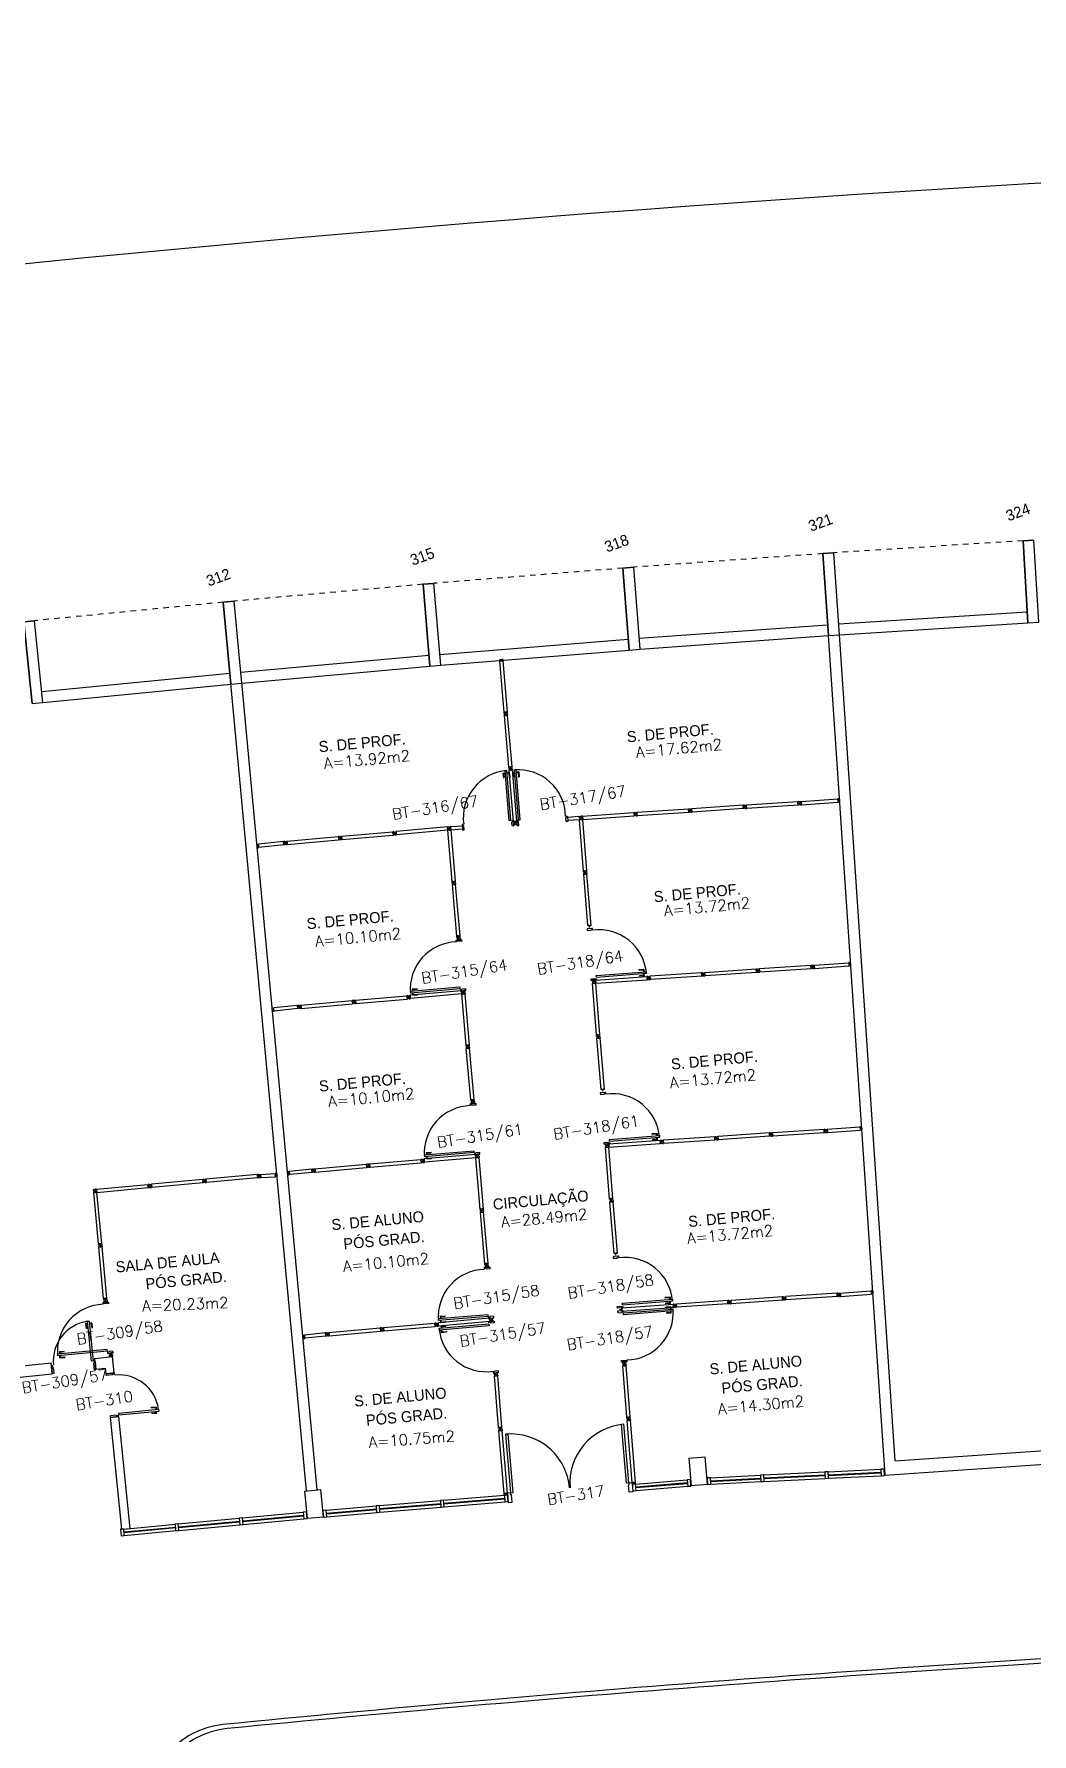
# Model space of a CAD drawing. Extents: x -165 to 137, y 302 to 416.
# Drawn here: x -56.82 to -38.6, y 384.86 to 415.89 of the extents above; entities that cross this region are included whole.
import ezdxf
from ezdxf.enums import TextEntityAlignment as Align

# ---------------------------------------------------------------- set-up
doc = ezdxf.new("R2010")
doc.units = 0
doc.header["$LTSCALE"] = 0.02
doc.header["$MEASUREMENT"] = 0
doc.linetypes.add('HIDDEN2', pattern=[0.1875, 0.125, -0.0625])
doc.layers.get('0').update_dxf_attribs({"linetype": 'CONTINUOUS'})
doc.layers.get('DEFPOINTS').update_dxf_attribs({"linetype": 'CONTINUOUS'})
for name, color, linetype in [('ALV', 2, 'CONTINUOUS'), ('DIV', 2, 'CONTINUOUS'), ('ESQ', 1, 'CONTINUOUS'), ('ESTR', 3, 'CONTINUOUS'), ('NOPILAR', 2, 'CONTINUOUS'), ('PISO', 1, 'CONTINUOUS'), ('PROJ', 1, 'HIDDEN2'), ('TEXTO', 2, 'CONTINUOUS'), ('TEXTO-ENDEREÇO', 2, 'CONTINUOUS'), ('USO1', 2, 'CONTINUOUS'), ('ÁREA', 2, 'CONTINUOUS')]:
    doc.layers.add(name, color=color, linetype=linetype)
doc.styles.add('1', font='romans.shx', dxfattribs={"height": 1.1})
doc.styles.add('UNB-100', font='simplex.shx', dxfattribs={"height": 0.2})
doc.styles.add('UNB-100-1', font='simplex.shx', dxfattribs={"height": 0.2})
doc.dimstyles.new('1-600', dxfattribs={"dimtxt": 1.1, "dimasz": 2.5, "dimexe": 2, "dimexo": 4, "dimgap": 0.2, "dimtad": 1, "dimdec": 0, "dimzin": 4, "dimdsep": 46, "dimlunit": 6, "dimtxsty": '1', "dimblk1": 'NONE', "dimblk2": 'NONE', "dimsah": 1, "dimcen": 0, "dimclrd": 2, "dimclre": 2, "dimclrt": 2, "dimadec": 0, "dimazin": 0, "dimtfac": 1, "dimtdec": 0, "dimtmove": 2, "dimatfit": 3, "dimldrblk": 'NONE', "dimfxl": 0, "dimtolj": 1, "dimtzin": 0, "dimarcsym": 0})

# ---------------------------------------------------------------- blocks, each defined once
blk = doc.blocks.new('PDV2E-TTC')
at = {"layer": 'DIV'}
for p, q in [((0.065, 0.05), (0.065, 0.965)), ((0.095, 0.965), (0.065, 0.965)), ((0.095, 0.05), (0.095, 0.965)), ((0.049, 0.05), (0.029, 0.05)), ((0.029, 0.05), (0.029, 0.035)), ((0.029, 0.035), (0.029, -0.035)), ((0.049, 0.02), (0.049, 0.05)), ((0.049, 0.02), (0.059, 0.02)), ((0.059, -0.05), (0.059, 0.02)), ((0.065, 0.05), (0.095, 0.05)), ((0.928, -0.05), (0.928, 0.02)), ((0.938, 0.02), (0.928, 0.02)), ((0.938, 0.05), (0.958, 0.05)), ((0.938, 0.02), (0.938, 0.05)), ((0.958, 0.05), (0.958, 0.035)), ((0.958, 0.035), (0.958, -0.035)), ((0.029, -0.035), (0.029, -0.05)), ((0.029, -0.05), (0.059, -0.05)), ((0.958, -0.05), (0.928, -0.05)), ((0.958, -0.035), (0.958, -0.05))]:
    blk.add_line(p, q, dxfattribs=at)
at = {"layer": 'DIV', "color": 1}
for p, q in [((0.023, 0.925), (0.063, 0.925)), ((0.023, 0.925), (0.023, 0.835)), ((0.033, 0.835), (0.023, 0.835)), ((0.033, 0.915), (0.063, 0.915)), ((0.033, 0.915), (0.033, 0.835)), ((0.138, 0.925), (0.097, 0.925)), ((0.128, 0.915), (0.097, 0.915)), ((0.128, 0.915), (0.128, 0.835)), ((0.128, 0.835), (0.137, 0.835)), ((0.138, 0.925), (0.138, 0.835))]:
    blk.add_line(p, q, dxfattribs=at)
blk.add_arc((0.062, 0.1), 0.865, 356.6786, 90, dxfattribs=at)
blk = doc.blocks.new('DIVMT-TTC')
for p, q in [((-0.03, 0.03), (-0.03, 0.006)), ((-0.008, 0.03), (-0.03, 0.03)), ((-0.0185, 0.006), (-0.03, 0.006)), ((-0.0185, -0.006), (-0.0185, 0.006)), ((-0.008, 0.03), (-0.008, 0.02)), ((-0.008, 0.02), (0.008, 0.02)), ((-0.0051, 0), (0.0051, 0)), ((0.0051, 0), (-0.0051, 0)), ((-0.0051, 0), (0.0051, 0)), ((0, -0.0051), (0, 0.0051)), ((0, 0.0051), (0, -0.0051)), ((0.008, 0.03), (0.008, 0.02)), ((0.008, 0.03), (0.03, 0.03)), ((0.0205, 0.006), (0.03, 0.006)), ((0.0205, -0.006), (0.0205, 0.006)), ((0.0205, 0.006), (0.0205, -0.006)), ((0.0205, 0.006), (0.03, 0.006)), ((0.97, 0.03), (0.03, 0.03)), ((0.03, 0.006), (0.03, 0.03)), ((0.03, -0.03), (0.03, 0.03)), ((0.03, -0.005), (0.03, 0.005)), ((0.97, -0.03), (0.97, 0.03)), ((0.97, 0.03), (0.97, 0.009)), ((0.97, 0.009), (0.97, 0.027)), ((0.9795, 0.006), (0.97, 0.006)), ((0.97, -0.005), (0.97, 0.005)), ((0.9795, 0.006), (0.9795, -0.006)), ((1.0051, 0), (0.9949, 0)), ((1, 0.0051), (1, -0.0051)), ((-0.0185, -0.006), (-0.03, -0.006)), ((-0.03, -0.03), (-0.03, -0.006)), ((-0.008, -0.03), (-0.03, -0.03)), ((-0.008, -0.03), (-0.008, -0.02)), ((-0.008, -0.02), (0.008, -0.02)), ((0.008, -0.03), (0.008, -0.02)), ((0.008, -0.03), (0.03, -0.03)), ((0.0205, -0.006), (0.03, -0.006)), ((0.0205, -0.006), (0.03, -0.006)), ((0.03, -0.006), (0.03, -0.03)), ((0.97, -0.03), (0.03, -0.03)), ((0.9795, -0.006), (0.97, -0.006)), ((0.97, -0.009), (0.97, -0.027))]:
    blk.add_line(p, q)
blk = doc.blocks.new('DIV-TTC')
for p, q in [((-0.0051, 0), (0.0051, 0)), ((0, -0.0051), (0, 0.0051)), ((0.0205, 0.006), (0.03, 0.006)), ((0.0205, -0.006), (0.0205, 0.006)), ((0.03, 0.03), (0.97, 0.03)), ((0.03, 0.03), (0.03, -0.03)), ((0.03, 0.009), (0.03, 0.027)), ((0.03, 0.005), (0.03, -0.005)), ((0.97, 0.03), (0.97, -0.03)), ((0.9795, 0.006), (0.97, 0.006)), ((0.97, 0.005), (0.97, -0.005)), ((0.9795, -0.006), (0.9795, 0.006)), ((1.0051, 0), (0.9949, 0)), ((0.9949, 0), (1.0051, 0)), ((1, -0.0051), (1, 0.0051)), ((0.0205, -0.006), (0.03, -0.006)), ((0.03, -0.03), (0.03, -0.009)), ((0.03, -0.009), (0.03, -0.027)), ((0.03, -0.03), (0.97, -0.03)), ((0.9795, -0.006), (0.97, -0.006))]:
    blk.add_line(p, q)
blk = doc.blocks.new('PDV2D-TTC')
at = {"layer": 'DIV'}
for p, q in [((0.03, 0.05), (0.06, 0.05)), ((0.03, 0.035), (0.03, 0.05)), ((0.03, -0.035), (0.03, 0.035)), ((0.06, 0.05), (0.06, -0.02)), ((0.941, 0.05), (0.941, -0.02)), ((0.971, 0.05), (0.941, 0.05)), ((0.971, 0.035), (0.971, 0.05)), ((0.971, -0.035), (0.971, 0.035)), ((0.03, -0.05), (0.03, -0.035)), ((0.05, -0.05), (0.03, -0.05)), ((0.05, -0.02), (0.06, -0.02)), ((0.05, -0.02), (0.05, -0.05)), ((0.079, -0.05), (0.109, -0.05)), ((0.079, -0.05), (0.079, -0.965)), ((0.109, -0.05), (0.109, -0.965)), ((0.951, -0.02), (0.941, -0.02)), ((0.951, -0.02), (0.951, -0.05)), ((0.951, -0.05), (0.971, -0.05)), ((0.971, -0.05), (0.971, -0.035)), ((0.109, -0.965), (0.079, -0.965))]:
    blk.add_line(p, q, dxfattribs=at)
at = {"layer": 'DIV', "color": 1}
for p, q in [((0.036, -0.925), (0.036, -0.835)), ((0.046, -0.835), (0.036, -0.835)), ((0.036, -0.925), (0.076, -0.925)), ((0.046, -0.915), (0.046, -0.835)), ((0.046, -0.915), (0.076, -0.915)), ((0.141, -0.915), (0.111, -0.915)), ((0.151, -0.925), (0.111, -0.925)), ((0.141, -0.915), (0.141, -0.835)), ((0.141, -0.835), (0.151, -0.835)), ((0.151, -0.925), (0.151, -0.835))]:
    blk.add_line(p, q, dxfattribs=at)
blk.add_arc((0.076, -0.1), 0.865, 270, 3.3214, dxfattribs=at)
blk = doc.blocks.new('PD80-TTC')
at = {"color": 1}
for p, q in [((-0.777, 0.01), (-0.777, -0.03)), ((-0.777, 0.01), (-0.687, 0.01)), ((-0.687, 0), (-0.687, 0.01)), ((-0.777, -0.105), (-0.777, -0.065)), ((-0.777, -0.105), (-0.687, -0.105)), ((-0.767, 0), (-0.767, -0.03)), ((-0.767, 0), (-0.687, 0)), ((-0.767, -0.095), (-0.767, -0.065)), ((-0.767, -0.095), (-0.687, -0.095)), ((-0.687, -0.095), (-0.687, -0.105))]:
    blk.add_line(p, q, dxfattribs=at)
at = {"color": 2}
for p, q in [((-0.075, 0), (0.075, 0)), ((-0.075, 0), (-0.075, -0.02)), ((0.075, -0.03), (0.075, 0)), ((-0.817, -0.065), (-0.817, -0.03)), ((-0.085, -0.03), (-0.817, -0.03)), ((-0.085, -0.065), (-0.817, -0.065)), ((-0.085, -0.03), (-0.085, -0.065)), ((-0.075, -0.02), (-0.04, -0.02)), ((-0.04, -0.03), (-0.04, -0.02)), ((-0.04, -0.03), (0.075, -0.03)), ((-0.075, -0.781), (-0.04, -0.781)), ((-0.075, -0.801), (-0.075, -0.781)), ((-0.075, -0.801), (0.075, -0.801)), ((-0.075, -0.802), (0.075, -0.802)), ((-0.04, -0.771), (0.075, -0.771)), ((-0.04, -0.771), (-0.04, -0.781)), ((0.075, -0.771), (0.075, -0.801))]:
    blk.add_line(p, q, dxfattribs=at)
at = {"color": 1}
blk.add_arc((-0.085, -0.03), 0.731, 182.6571, 270, dxfattribs=at)
blk = doc.blocks.new('MTT-TTC')
for p, q in [((-0.008, 0.03), (-0.03, 0.03)), ((-0.03, 0.03), (-0.03, 0.006)), ((-0.0185, 0.006), (-0.03, 0.006)), ((-0.0185, -0.006), (-0.0185, 0.006)), ((-0.008, 0.03), (-0.008, 0.02)), ((-0.008, 0.02), (0.008, 0.02)), ((-0.0051, 0), (0.0051, 0)), ((0, -0.0051), (0, 0.0051)), ((0.008, 0.03), (0.03, 0.03)), ((0.008, 0.03), (0.008, 0.02)), ((0.0205, -0.006), (0.0205, 0.006)), ((0.0205, 0.006), (0.03, 0.006)), ((0.03, 0.006), (0.03, 0.03)), ((-0.03, -0.03), (-0.03, -0.006)), ((-0.0185, -0.006), (-0.03, -0.006)), ((-0.008, -0.03), (-0.03, -0.03)), ((-0.008, -0.02), (0.008, -0.02)), ((-0.008, -0.03), (-0.008, -0.02)), ((0.008, -0.03), (0.008, -0.02)), ((0.008, -0.03), (0.03, -0.03)), ((0.0205, -0.006), (0.03, -0.006)), ((0.03, -0.006), (0.03, -0.03))]:
    blk.add_line(p, q)
blk = doc.blocks.new('MTINI-TTC')
for p, q in [((-0.03, 0.008), (-0.03, 0.03)), ((0.03, 0.03), (-0.03, 0.03)), ((-0.03, 0.008), (-0.02, 0.008)), ((-0.009, 0.03), (-0.027, 0.03)), ((-0.02, 0.008), (-0.02, 0)), ((-0.001, 0), (-0.02, 0)), ((-0.006, 0.02), (-0.006, 0.03)), ((-0.006, 0.023), (-0.006, 0.027)), ((-0.006, 0.02), (0.006, 0.02)), ((0.005, 0.03), (-0.005, 0.03)), ((0.005, 0), (-0.005, 0)), ((0.004, 0.02), (-0.004, 0.02)), ((0.02, 0), (-0.001, 0)), ((0, -0.005), (0, 0.005)), ((0.006, 0.02), (0.006, 0.03)), ((0.006, 0.023), (0.006, 0.027)), ((0.009, 0.03), (0.027, 0.03)), ((0.03, 0.008), (0.02, 0.008)), ((0.02, 0), (0.02, 0.008)), ((0.03, 0.008), (0.03, 0.03))]:
    blk.add_line(p, q)
blk = doc.blocks.new('PTDP-TTC')
at = {"color": 2}
for p, q in [((0.055, 1.015), (0.09, 1.015)), ((0.055, 0.075), (0.055, 1.015)), ((0.09, 0.075), (0.09, 1.015)), ((1.91, 0.075), (1.91, 1.015)), ((1.945, 1.015), (1.91, 1.015)), ((1.945, 0.075), (1.945, 1.015)), ((0.05, 0.075), (0, 0.075)), ((0, 0.075), (0, -0.075)), ((0.05, 0.04), (0.05, 0.075)), ((0.06, 0.04), (0.05, 0.04)), ((0.055, 0.075), (0.09, 0.075)), ((0.06, -0.075), (0.06, 0.04)), ((1.945, 0.075), (1.91, 0.075)), ((1.94, -0.075), (1.94, 0.04)), ((1.94, 0.04), (1.95, 0.04)), ((1.95, 0.04), (1.95, 0.075)), ((1.95, 0.075), (2, 0.075)), ((2, 0.075), (2, -0.075)), ((0, -0.075), (0.06, -0.075)), ((2, -0.075), (1.94, -0.075))]:
    blk.add_line(p, q, dxfattribs=at)
at = {"color": 1}
for centre, start, end in [((0.055, 0.075), 0, 90), ((1.945, 0.075), 90, 180)]:
    blk.add_arc(centre, 0.94, start, end, dxfattribs=at)
blk = doc.blocks.new('DIVINI-TTC')
for p, q in [((-0.005, 0), (0.005, 0)), ((0.008, 0.02), (0, 0.02)), ((0, 0.001), (0, 0.02)), ((0, -0.005), (0, 0.005)), ((0, -0.02), (0, 0.001)), ((0.008, 0.03), (0.03, 0.03)), ((0.008, 0.03), (0.008, 0.02)), ((0.02, 0.006), (0.03, 0.006)), ((0.02, 0.006), (0.02, -0.006)), ((0.02, -0.004), (0.02, 0.004)), ((0.023, 0.006), (0.027, 0.006)), ((0.97, 0.03), (0.03, 0.03)), ((0.03, -0.03), (0.03, 0.03)), ((0.03, 0.009), (0.03, 0.027)), ((0.03, -0.005), (0.03, 0.005)), ((0.97, 0.03), (0.97, 0.009)), ((0.97, -0.03), (0.97, 0.03)), ((0.97, 0.009), (0.97, 0.027)), ((0.98, 0.006), (0.97, 0.006)), ((0.97, -0.005), (0.97, 0.005)), ((0.98, 0.006), (0.98, -0.006)), ((0.99, 0), (1.008, 0)), ((0.999, 0.006), (0.999, -0.006)), ((0, -0.02), (0.008, -0.02)), ((0.008, -0.03), (0.008, -0.02)), ((0.008, -0.03), (0.03, -0.03)), ((0.02, -0.006), (0.03, -0.006)), ((0.023, -0.006), (0.027, -0.006)), ((0.03, -0.009), (0.03, -0.027)), ((0.97, -0.03), (0.03, -0.03)), ((0.98, -0.006), (0.97, -0.006)), ((0.97, -0.009), (0.97, -0.027))]:
    blk.add_line(p, q)
blk = doc.blocks.new('*D80')
at = {"layer": 'DEFPOINTS', "color": 0, "transparency": 16777216}
for p in [(-50.146, 412.329), (-16.623, 407.388), (-16.611, 405.888), (-114.701, 395.242), (-114.347, 393.785)]:
    blk.add_point(p, dxfattribs=at)
at = {"layer": 'USO1', "color": 2, "lineweight": -2, "transparency": 16777216}
for p, q in [((-16.656, 411.388), (-16.694, 415.889)), ((-115.644, 399.13), (-116.706, 403.504))]:
    blk.add_line(p, q, dxfattribs=at)
blk.add_arc((-13.059, -23.464), 437.367, 90.47397, 103.6447, dxfattribs=at)
at = {"layer": 'USO1', "color": 2, "transparency": 16777216, "insert": (-66.903, 411.333), "char_height": 1.1, "attachment_point": 5, "rotation": 7.0593, "style": '1'}
blk.add_mtext('\\A1;Física', dxfattribs=at)
blk = doc.blocks.new('_NONE')
at = {"color": 0, "linetype": 'ByBlock'}
blk.add_circle((0, 0), 0.25, dxfattribs=at)

msp = doc.modelspace()

# ---------------------------------------------------------------- linework, layer by layer
at = {"layer": 'ALV'}
for p, q in [((-42.132, 405.122), (-38.691, 405.341)), ((-45.773, 404.86), (-42.334, 405.108)), ((-41.281, 389.583), (-42.32, 404.916)), ((-42.12, 404.922), (-38.678, 405.141)), ((-41.099, 389.846), (-42.12, 404.93)), ((-49.411, 404.566), (-45.974, 404.844)), ((-49.395, 404.367), (-45.958, 404.645)), ((-45.758, 404.66), (-42.319, 404.909)), ((-53.046, 404.242), (-49.612, 404.549)), ((-53.028, 404.043), (-49.594, 404.35)), ((-56.679, 403.887), (-53.247, 404.223)), ((-56.659, 403.688), (-53.228, 404.024)), ((-51.845, 389.3), (-53.229, 404.035)), ((-51.653, 389.318), (-53.03, 404.054)), ((-62.496, 391.023), (-56.512, 391.635)), ((-56.491, 391.435), (-56.512, 391.635)), ((-55.714, 391.717), (-55.388, 391.75)), ((-55.694, 391.518), (-55.714, 391.717)), ((-55.358, 391.452), (-55.388, 391.75)), ((-62.473, 390.824), (-56.492, 391.436)), ((-55.694, 391.518), (-55.517, 391.536)), ((-55.507, 391.436), (-55.517, 391.536)), ((-55.507, 391.436), (-55.358, 391.452)), ((-55.429, 390.639), (-55.279, 390.653)), ((-55.067, 388.614), (-55.276, 390.654)), ((-55.217, 388.599), (-55.425, 390.639)), ((-41.099, 389.846), (-37.82, 390.073)), ((-41.281, 389.583), (-37.648, 389.834)), ((-55.217, 388.599), (-55.067, 388.614))]:
    msp.add_line(p, q, dxfattribs=at)
at = {"layer": 'DIV'}
for p, q in [((-42.856, 401.877), (-42.878, 401.875)), ((-42.878, 401.875), (-42.876, 401.851)), ((-42.865, 401.852), (-42.876, 401.851)), ((-42.864, 401.84), (-42.875, 401.839)), ((-42.874, 401.816), (-42.875, 401.839)), ((-42.852, 401.817), (-42.874, 401.816)), ((-42.864, 401.84), (-42.865, 401.852)), ((-42.856, 401.877), (-42.855, 401.867)), ((-42.855, 401.867), (-42.84, 401.868)), ((-42.852, 401.827), (-42.836, 401.828)), ((-42.852, 401.817), (-42.852, 401.827)), ((-42.851, 401.847), (-42.841, 401.848)), ((-42.851, 401.847), (-42.841, 401.848)), ((-42.846, 401.843), (-42.846, 401.853)), ((-42.846, 401.843), (-42.846, 401.853)), ((-42.84, 401.878), (-42.818, 401.88)), ((-42.84, 401.878), (-42.84, 401.868)), ((-42.836, 401.818), (-42.836, 401.828)), ((-42.836, 401.818), (-42.814, 401.82)), ((-42.826, 401.855), (-42.816, 401.856)), ((-42.826, 401.855), (-42.816, 401.856)), ((-42.825, 401.843), (-42.826, 401.855)), ((-42.825, 401.843), (-42.826, 401.855)), ((-42.825, 401.843), (-42.816, 401.844)), ((-42.825, 401.843), (-42.816, 401.844)), ((-42.818, 401.88), (-42.148, 401.929)), ((-42.816, 401.856), (-42.818, 401.88)), ((-42.818, 401.88), (-42.814, 401.82)), ((-42.817, 401.859), (-42.818, 401.877)), ((-42.816, 401.855), (-42.816, 401.845)), ((-42.816, 401.844), (-42.814, 401.82)), ((-42.815, 401.841), (-42.814, 401.823)), ((-42.814, 401.82), (-42.815, 401.841)), ((-42.814, 401.82), (-42.143, 401.869)), ((-42.148, 401.929), (-42.143, 401.869)), ((-42.137, 401.905), (-42.146, 401.905)), ((-42.146, 401.904), (-42.145, 401.894)), ((-42.136, 401.893), (-42.145, 401.893)), ((-42.136, 401.893), (-42.137, 401.905)), ((-42.111, 401.901), (-42.121, 401.901)), ((-42.121, 401.901), (-42.111, 401.901)), ((-42.115, 401.896), (-42.116, 401.906)), ((-46.869, 401.608), (-47.085, 401.591)), ((-46.865, 401.548), (-47.08, 401.531)), ((-49.213, 401.422), (-49.008, 401.438)), ((-49.208, 401.362), (-49.003, 401.379)), ((-52.755, 401.066), (-52.744, 401.067)), ((-52.744, 401.067), (-52.755, 401.066)), ((-52.75, 401.072), (-52.749, 401.062)), ((-52.73, 401.075), (-52.72, 401.076)), ((-52.73, 401.075), (-52.729, 401.063)), ((-52.729, 401.063), (-52.719, 401.064)), ((-52.265, 401.149), (-52.723, 401.099)), ((-52.717, 401.04), (-52.723, 401.099)), ((-52.719, 401.065), (-52.72, 401.075)), ((-52.259, 401.089), (-52.717, 401.04)), ((-52.243, 401.151), (-52.265, 401.149)), ((-52.263, 401.125), (-52.265, 401.149)), ((-52.259, 401.089), (-52.265, 401.149)), ((-52.265, 401.149), (-52.263, 401.128)), ((-52.263, 401.128), (-52.265, 401.146)), ((-52.253, 401.126), (-52.263, 401.125)), ((-52.253, 401.126), (-52.263, 401.125)), ((-52.262, 401.114), (-52.263, 401.124)), ((-52.252, 401.114), (-52.262, 401.113)), ((-52.252, 401.114), (-52.262, 401.113)), ((-52.262, 401.113), (-52.259, 401.089)), ((-52.261, 401.11), (-52.26, 401.092)), ((-52.237, 401.091), (-52.259, 401.089)), ((-52.253, 401.126), (-52.252, 401.114)), ((-52.253, 401.126), (-52.252, 401.114)), ((-52.243, 401.151), (-52.242, 401.141)), ((-52.226, 401.143), (-52.242, 401.141)), ((-52.222, 401.103), (-52.238, 401.101)), ((-52.237, 401.091), (-52.238, 401.101)), ((-52.227, 401.123), (-52.237, 401.122)), ((-52.227, 401.123), (-52.237, 401.122)), ((-52.233, 401.127), (-52.232, 401.117)), ((-52.233, 401.127), (-52.232, 401.117)), ((-52.227, 401.153), (-52.205, 401.155)), ((-52.227, 401.153), (-52.226, 401.143)), ((-52.221, 401.093), (-52.222, 401.103)), ((-52.221, 401.093), (-52.2, 401.095)), ((-52.215, 401.13), (-52.203, 401.131)), ((-52.215, 401.13), (-52.213, 401.118)), ((-52.213, 401.118), (-52.202, 401.119)), ((-52.205, 401.155), (-52.203, 401.131)), ((-52.2, 401.095), (-52.202, 401.119)), ((-42.618, 398.89), (-42.64, 398.888)), ((-42.64, 398.888), (-42.638, 398.864)), ((-42.627, 398.865), (-42.638, 398.864)), ((-42.626, 398.853), (-42.637, 398.852)), ((-42.635, 398.828), (-42.637, 398.852)), ((-42.613, 398.83), (-42.635, 398.828)), ((-42.626, 398.853), (-42.627, 398.865)), ((-42.618, 398.89), (-42.617, 398.88)), ((-42.617, 398.88), (-42.601, 398.881)), ((-42.614, 398.84), (-42.598, 398.841)), ((-42.613, 398.83), (-42.614, 398.84)), ((-42.613, 398.86), (-42.603, 398.861)), ((-42.613, 398.86), (-42.603, 398.861)), ((-42.607, 398.855), (-42.608, 398.866)), ((-42.607, 398.855), (-42.608, 398.866)), ((-42.602, 398.891), (-42.58, 398.893)), ((-42.602, 398.891), (-42.601, 398.881)), ((-42.597, 398.831), (-42.598, 398.841)), ((-42.597, 398.831), (-42.575, 398.833)), ((-42.588, 398.868), (-42.578, 398.869)), ((-42.588, 398.868), (-42.578, 398.869)), ((-42.587, 398.856), (-42.588, 398.868)), ((-42.587, 398.856), (-42.588, 398.868)), ((-42.587, 398.856), (-42.577, 398.857)), ((-42.587, 398.856), (-42.577, 398.857)), ((-42.58, 398.893), (-41.947, 398.939)), ((-42.58, 398.893), (-42.575, 398.833)), ((-42.578, 398.869), (-42.58, 398.893)), ((-42.578, 398.872), (-42.58, 398.89)), ((-42.578, 398.868), (-42.577, 398.858)), ((-42.577, 398.857), (-42.575, 398.833)), ((-42.575, 398.833), (-42.577, 398.854)), ((-42.577, 398.854), (-42.576, 398.836)), ((-42.575, 398.833), (-41.942, 398.879)), ((-41.947, 398.939), (-41.942, 398.879)), ((-41.936, 398.915), (-41.945, 398.915)), ((-41.945, 398.914), (-41.944, 398.904)), ((-41.935, 398.903), (-41.944, 398.903)), ((-41.935, 398.903), (-41.936, 398.915)), ((-41.91, 398.911), (-41.92, 398.911)), ((-41.92, 398.911), (-41.91, 398.911)), ((-41.914, 398.906), (-41.915, 398.916)), ((-52.473, 398.086), (-52.472, 398.076)), ((-52.453, 398.089), (-52.443, 398.09)), ((-52.453, 398.089), (-52.452, 398.077)), ((-52.01, 398.16), (-52.446, 398.114)), ((-52.44, 398.054), (-52.446, 398.114)), ((-52.442, 398.079), (-52.443, 398.089)), ((-52.004, 398.1), (-52.44, 398.054)), ((-51.988, 398.162), (-52.01, 398.16)), ((-52.01, 398.16), (-52.008, 398.139)), ((-52.004, 398.1), (-52.01, 398.16)), ((-52.007, 398.136), (-52.01, 398.16)), ((-52.008, 398.139), (-52.009, 398.157)), ((-51.998, 398.137), (-52.007, 398.136)), ((-51.998, 398.137), (-52.007, 398.136)), ((-52.006, 398.125), (-52.007, 398.135)), ((-51.997, 398.125), (-52.006, 398.124)), ((-51.997, 398.125), (-52.006, 398.124)), ((-52.006, 398.124), (-52.004, 398.1)), ((-52.006, 398.121), (-52.004, 398.103)), ((-51.982, 398.102), (-52.004, 398.1)), ((-51.998, 398.137), (-51.997, 398.125)), ((-51.998, 398.137), (-51.997, 398.125)), ((-51.988, 398.162), (-51.987, 398.152)), ((-51.971, 398.154), (-51.987, 398.152)), ((-51.967, 398.114), (-51.983, 398.112)), ((-51.982, 398.102), (-51.983, 398.112)), ((-51.972, 398.133), (-51.982, 398.132)), ((-51.972, 398.133), (-51.982, 398.132)), ((-51.977, 398.138), (-51.976, 398.128)), ((-51.977, 398.138), (-51.976, 398.128)), ((-51.972, 398.164), (-51.95, 398.166)), ((-51.972, 398.164), (-51.971, 398.154)), ((-51.966, 398.104), (-51.967, 398.114)), ((-51.966, 398.104), (-51.944, 398.106)), ((-51.959, 398.141), (-51.948, 398.142)), ((-51.959, 398.141), (-51.958, 398.129)), ((-51.958, 398.129), (-51.946, 398.13)), ((-51.95, 398.166), (-51.948, 398.142)), ((-51.944, 398.106), (-51.946, 398.13)), ((-52.478, 398.081), (-52.467, 398.082)), ((-52.467, 398.082), (-52.478, 398.081)), ((-52.452, 398.077), (-52.442, 398.078)), ((-42.34, 395.899), (-41.744, 395.942)), ((-41.744, 395.942), (-41.74, 395.882)), ((-41.733, 395.919), (-41.742, 395.918)), ((-41.742, 395.917), (-41.741, 395.907)), ((-41.732, 395.907), (-41.733, 395.919)), ((-41.707, 395.915), (-41.717, 395.914)), ((-41.717, 395.914), (-41.707, 395.915)), ((-41.712, 395.909), (-41.712, 395.919)), ((-42.378, 395.896), (-42.4, 395.894)), ((-42.4, 395.894), (-42.398, 395.871)), ((-42.387, 395.871), (-42.398, 395.871)), ((-42.386, 395.859), (-42.397, 395.859)), ((-42.396, 395.835), (-42.397, 395.859)), ((-42.374, 395.836), (-42.396, 395.835)), ((-42.386, 395.859), (-42.387, 395.871)), ((-42.378, 395.896), (-42.377, 395.886)), ((-42.377, 395.886), (-42.361, 395.887)), ((-42.374, 395.846), (-42.358, 395.848)), ((-42.374, 395.836), (-42.374, 395.846)), ((-42.373, 395.866), (-42.363, 395.867)), ((-42.373, 395.866), (-42.363, 395.867)), ((-42.368, 395.862), (-42.368, 395.872)), ((-42.368, 395.862), (-42.368, 395.872)), ((-42.362, 395.897), (-42.34, 395.899)), ((-42.362, 395.897), (-42.361, 395.887)), ((-42.358, 395.838), (-42.358, 395.848)), ((-42.358, 395.838), (-42.336, 395.839)), ((-42.348, 395.874), (-42.338, 395.875)), ((-42.348, 395.874), (-42.338, 395.875)), ((-42.347, 395.862), (-42.348, 395.874)), ((-42.347, 395.862), (-42.348, 395.874)), ((-42.347, 395.862), (-42.338, 395.863)), ((-42.347, 395.862), (-42.338, 395.863)), ((-42.34, 395.899), (-42.336, 395.839)), ((-42.338, 395.875), (-42.34, 395.899)), ((-42.339, 395.878), (-42.34, 395.896)), ((-42.338, 395.874), (-42.338, 395.864)), ((-42.338, 395.863), (-42.336, 395.839)), ((-42.336, 395.839), (-42.337, 395.86)), ((-42.337, 395.86), (-42.336, 395.842)), ((-42.336, 395.839), (-41.74, 395.882)), ((-41.732, 395.907), (-41.741, 395.906)), ((-52.725, 395.072), (-52.747, 395.07)), ((-52.747, 395.07), (-52.745, 395.046)), ((-52.733, 395.047), (-52.745, 395.046)), ((-52.732, 395.035), (-52.744, 395.034)), ((-52.742, 395.01), (-52.744, 395.034)), ((-52.72, 395.012), (-52.742, 395.01)), ((-52.733, 395.047), (-52.732, 395.035)), ((-52.725, 395.072), (-52.724, 395.062)), ((-52.724, 395.062), (-52.708, 395.063)), ((-52.721, 395.022), (-52.705, 395.023)), ((-52.72, 395.012), (-52.721, 395.022)), ((-52.719, 395.042), (-52.709, 395.043)), ((-52.719, 395.042), (-52.709, 395.043)), ((-52.715, 395.048), (-52.714, 395.037)), ((-52.715, 395.048), (-52.714, 395.037)), ((-52.709, 395.073), (-52.687, 395.075)), ((-52.709, 395.073), (-52.708, 395.063)), ((-52.704, 395.013), (-52.705, 395.023)), ((-52.704, 395.013), (-52.682, 395.015)), ((-52.694, 395.05), (-52.685, 395.051)), ((-52.694, 395.05), (-52.685, 395.051)), ((-52.694, 395.05), (-52.693, 395.038)), ((-52.694, 395.05), (-52.693, 395.038)), ((-52.693, 395.038), (-52.684, 395.039)), ((-52.693, 395.038), (-52.684, 395.039)), ((-52.687, 395.075), (-52.419, 395.093)), ((-52.687, 395.075), (-52.685, 395.054)), ((-52.682, 395.015), (-52.687, 395.075)), ((-52.685, 395.051), (-52.687, 395.075)), ((-52.685, 395.054), (-52.687, 395.072)), ((-52.684, 395.04), (-52.685, 395.05)), ((-52.684, 395.039), (-52.682, 395.015)), ((-52.684, 395.036), (-52.682, 395.018)), ((-52.682, 395.015), (-52.414, 395.033)), ((-52.414, 395.033), (-52.419, 395.093)), ((-52.407, 395.069), (-52.417, 395.069)), ((-52.416, 395.058), (-52.417, 395.068)), ((-52.406, 395.057), (-52.416, 395.057)), ((-52.407, 395.069), (-52.406, 395.057)), ((-52.381, 395.066), (-52.391, 395.065)), ((-52.391, 395.065), (-52.381, 395.066)), ((-52.387, 395.07), (-52.386, 395.06)), ((-52.182, 395.098), (-52.193, 395.097)), ((-52.193, 395.097), (-52.182, 395.098)), ((-52.188, 395.102), (-52.187, 395.092)), ((-52.168, 395.105), (-52.158, 395.106)), ((-52.168, 395.105), (-52.166, 395.093)), ((-52.166, 395.093), (-52.157, 395.094)), ((-51.753, 395.171), (-52.161, 395.13)), ((-52.155, 395.07), (-52.161, 395.13)), ((-52.157, 395.095), (-52.158, 395.105)), ((-51.747, 395.111), (-52.155, 395.07)), ((-51.731, 395.173), (-51.753, 395.171)), ((-51.751, 395.147), (-51.753, 395.171)), ((-51.747, 395.111), (-51.753, 395.171)), ((-51.753, 395.171), (-51.751, 395.15)), ((-51.751, 395.15), (-51.753, 395.168)), ((-51.741, 395.148), (-51.751, 395.147)), ((-51.741, 395.148), (-51.751, 395.147)), ((-51.75, 395.136), (-51.751, 395.146)), ((-51.74, 395.136), (-51.75, 395.135)), ((-51.74, 395.136), (-51.75, 395.135)), ((-51.75, 395.135), (-51.747, 395.111)), ((-51.749, 395.132), (-51.748, 395.114)), ((-51.725, 395.113), (-51.747, 395.111)), ((-51.741, 395.148), (-51.74, 395.136)), ((-51.741, 395.148), (-51.74, 395.136)), ((-51.731, 395.173), (-51.73, 395.163)), ((-51.714, 395.165), (-51.73, 395.163)), ((-51.71, 395.125), (-51.726, 395.123)), ((-51.725, 395.113), (-51.726, 395.123)), ((-51.715, 395.144), (-51.725, 395.143)), ((-51.715, 395.144), (-51.725, 395.143)), ((-51.721, 395.149), (-51.72, 395.139)), ((-51.721, 395.149), (-51.72, 395.139)), ((-51.715, 395.175), (-51.693, 395.177)), ((-51.715, 395.175), (-51.714, 395.165)), ((-51.71, 395.115), (-51.71, 395.125)), ((-51.71, 395.115), (-51.688, 395.117)), ((-51.703, 395.152), (-51.691, 395.153)), ((-51.703, 395.152), (-51.701, 395.14)), ((-51.701, 395.14), (-51.69, 395.141)), ((-51.693, 395.177), (-51.691, 395.153)), ((-51.688, 395.117), (-51.69, 395.141)), ((-42.14, 392.906), (-42.162, 392.904)), ((-42.162, 392.904), (-42.161, 392.88)), ((-42.149, 392.881), (-42.161, 392.88)), ((-42.148, 392.869), (-42.16, 392.868)), ((-42.158, 392.844), (-42.16, 392.868)), ((-42.136, 392.846), (-42.158, 392.844)), ((-42.148, 392.869), (-42.149, 392.881)), ((-42.14, 392.906), (-42.14, 392.896)), ((-42.14, 392.896), (-42.124, 392.897)), ((-42.137, 392.856), (-42.121, 392.857)), ((-42.136, 392.846), (-42.137, 392.856)), ((-42.135, 392.876), (-42.125, 392.877)), ((-42.135, 392.876), (-42.125, 392.877)), ((-42.13, 392.871), (-42.131, 392.881)), ((-42.13, 392.871), (-42.131, 392.881)), ((-42.125, 392.907), (-42.103, 392.909)), ((-42.125, 392.907), (-42.124, 392.897)), ((-42.12, 392.847), (-42.121, 392.857)), ((-42.12, 392.847), (-42.098, 392.849)), ((-42.11, 392.884), (-42.101, 392.885)), ((-42.11, 392.884), (-42.101, 392.885)), ((-42.109, 392.872), (-42.11, 392.884)), ((-42.109, 392.872), (-42.11, 392.884)), ((-42.109, 392.872), (-42.1, 392.873)), ((-42.109, 392.872), (-42.1, 392.873)), ((-42.103, 392.909), (-41.542, 392.949)), ((-42.103, 392.909), (-42.098, 392.849)), ((-42.101, 392.885), (-42.103, 392.909)), ((-42.101, 392.888), (-42.102, 392.906)), ((-42.101, 392.884), (-42.1, 392.874)), ((-42.1, 392.873), (-42.098, 392.849)), ((-42.098, 392.849), (-42.1, 392.87)), ((-42.1, 392.87), (-42.098, 392.852)), ((-42.098, 392.849), (-41.537, 392.889)), ((-41.542, 392.949), (-41.537, 392.889)), ((-41.531, 392.926), (-41.54, 392.925)), ((-41.54, 392.924), (-41.539, 392.914)), ((-41.53, 392.914), (-41.539, 392.913)), ((-41.53, 392.914), (-41.531, 392.926)), ((-41.505, 392.922), (-41.515, 392.921)), ((-41.515, 392.921), (-41.505, 392.922)), ((-41.509, 392.917), (-41.51, 392.927)), ((-51.914, 392.109), (-51.904, 392.11)), ((-51.904, 392.11), (-51.914, 392.109)), ((-51.91, 392.115), (-51.909, 392.104)), ((-51.889, 392.117), (-51.88, 392.118)), ((-51.889, 392.117), (-51.888, 392.105)), ((-51.888, 392.105), (-51.879, 392.106)), ((-51.499, 392.182), (-51.882, 392.142)), ((-51.876, 392.083), (-51.882, 392.142)), ((-51.879, 392.107), (-51.88, 392.117)), ((-51.493, 392.122), (-51.876, 392.083)), ((-51.477, 392.184), (-51.499, 392.182)), ((-51.499, 392.182), (-51.496, 392.161)), ((-51.493, 392.122), (-51.499, 392.182)), ((-51.496, 392.158), (-51.499, 392.182)), ((-51.496, 392.161), (-51.498, 392.179)), ((-51.487, 392.159), (-51.496, 392.158)), ((-51.487, 392.159), (-51.496, 392.158)), ((-51.495, 392.147), (-51.496, 392.157)), ((-51.486, 392.147), (-51.495, 392.146)), ((-51.486, 392.147), (-51.495, 392.146)), ((-51.495, 392.146), (-51.493, 392.122)), ((-51.495, 392.143), (-51.493, 392.125)), ((-51.471, 392.124), (-51.493, 392.122)), ((-51.487, 392.159), (-51.486, 392.147)), ((-51.487, 392.159), (-51.486, 392.147)), ((-51.477, 392.184), (-51.476, 392.174)), ((-51.46, 392.175), (-51.476, 392.174)), ((-51.456, 392.136), (-51.472, 392.134)), ((-51.471, 392.124), (-51.472, 392.134)), ((-51.461, 392.155), (-51.471, 392.154)), ((-51.461, 392.155), (-51.471, 392.154)), ((-51.466, 392.16), (-51.465, 392.15)), ((-51.466, 392.16), (-51.465, 392.15)), ((-51.461, 392.185), (-51.439, 392.188)), ((-51.461, 392.185), (-51.46, 392.175)), ((-51.455, 392.126), (-51.456, 392.136)), ((-51.455, 392.126), (-51.433, 392.128)), ((-51.448, 392.163), (-51.436, 392.164)), ((-51.448, 392.163), (-51.447, 392.151)), ((-51.447, 392.151), (-51.435, 392.152)), ((-51.439, 392.188), (-51.436, 392.164)), ((-51.433, 392.128), (-51.435, 392.152)), ((-45.999, 390.643), (-45.975, 390.645)), ((-45.998, 390.621), (-45.999, 390.643)), ((-45.975, 390.633), (-45.975, 390.645)), ((-45.94, 390.648), (-45.964, 390.646)), ((-45.963, 390.634), (-45.964, 390.646)), ((-45.938, 390.626), (-45.94, 390.648)), ((-48.341, 390.456), (-48.317, 390.458)), ((-48.339, 390.434), (-48.341, 390.456)), ((-48.339, 390.434), (-48.329, 390.435)), ((-48.338, 390.418), (-48.328, 390.419)), ((-48.338, 390.418), (-48.336, 390.396)), ((-48.336, 390.396), (-48.276, 390.401)), ((-48.312, 390.398), (-48.336, 390.396)), ((-48.238, 389.25), (-48.336, 390.396)), ((-48.329, 390.435), (-48.328, 390.419)), ((-48.316, 390.447), (-48.317, 390.458)), ((-48.316, 390.447), (-48.304, 390.448)), ((-48.303, 390.429), (-48.314, 390.428)), ((-48.314, 390.428), (-48.303, 390.429)), ((-48.301, 390.409), (-48.313, 390.408)), ((-48.313, 390.408), (-48.301, 390.409)), ((-48.313, 390.408), (-48.312, 390.398)), ((-48.313, 390.408), (-48.312, 390.398)), ((-48.311, 390.398), (-48.301, 390.399)), ((-48.309, 390.434), (-48.308, 390.424)), ((-48.308, 390.424), (-48.309, 390.434)), ((-48.309, 390.434), (-48.308, 390.424)), ((-48.281, 390.461), (-48.305, 390.459)), ((-48.304, 390.448), (-48.305, 390.459)), ((-48.301, 390.409), (-48.3, 390.399)), ((-48.301, 390.409), (-48.3, 390.399)), ((-48.3, 390.399), (-48.276, 390.401)), ((-48.279, 390.439), (-48.289, 390.438)), ((-48.289, 390.438), (-48.288, 390.422)), ((-48.278, 390.423), (-48.288, 390.422)), ((-48.279, 390.439), (-48.281, 390.461)), ((-48.278, 390.423), (-48.276, 390.401)), ((-48.178, 389.255), (-48.276, 390.401)), ((-45.998, 390.621), (-45.988, 390.622)), ((-45.996, 390.605), (-45.986, 390.606)), ((-45.996, 390.605), (-45.995, 390.583)), ((-45.995, 390.583), (-45.935, 390.588)), ((-45.971, 390.585), (-45.995, 390.583)), ((-45.903, 389.448), (-45.995, 390.583)), ((-45.988, 390.622), (-45.986, 390.606)), ((-45.975, 390.633), (-45.963, 390.634)), ((-45.962, 390.616), (-45.972, 390.615)), ((-45.972, 390.615), (-45.962, 390.616)), ((-45.959, 390.595), (-45.971, 390.594)), ((-45.971, 390.594), (-45.959, 390.595)), ((-45.971, 390.594), (-45.971, 390.585)), ((-45.971, 390.594), (-45.971, 390.585)), ((-45.97, 390.585), (-45.96, 390.586)), ((-45.967, 390.62), (-45.967, 390.61)), ((-45.967, 390.61), (-45.967, 390.62)), ((-45.967, 390.62), (-45.967, 390.61)), ((-45.959, 390.595), (-45.959, 390.586)), ((-45.959, 390.595), (-45.959, 390.586)), ((-45.959, 390.586), (-45.935, 390.588)), ((-45.938, 390.626), (-45.948, 390.625)), ((-45.948, 390.625), (-45.946, 390.609)), ((-45.937, 390.61), (-45.946, 390.609)), ((-45.937, 390.61), (-45.935, 390.588)), ((-45.843, 389.452), (-45.935, 390.588)), ((-48.238, 389.25), (-48.178, 389.255)), ((-48.217, 389.251), (-48.235, 389.25)), ((-48.213, 389.242), (-48.214, 389.252)), ((-48.213, 389.252), (-48.203, 389.253)), ((-48.201, 389.243), (-48.213, 389.242)), ((-48.2, 389.223), (-48.211, 389.222)), ((-48.205, 389.217), (-48.206, 389.227)), ((-48.201, 389.243), (-48.202, 389.253)), ((-48.178, 389.255), (-48.199, 389.253)), ((-48.199, 389.253), (-48.181, 389.254))]:
    msp.add_line(p, q, dxfattribs=at)
at = {"layer": 'ESQ'}
for p, q in [((-45.841, 389.423), (-45.901, 389.418)), ((-45.901, 389.418), (-45.89, 389.298)), ((-45.841, 389.423), (-44.899, 389.501)), ((-45.831, 389.303), (-45.841, 389.423)), ((-45.837, 389.373), (-44.894, 389.452)), ((-45.835, 389.357), (-44.893, 389.436)), ((-44.839, 389.506), (-44.899, 389.501)), ((-44.899, 389.501), (-44.889, 389.382)), ((-44.829, 389.387), (-44.839, 389.506)), ((-44.475, 389.538), (-44.535, 389.534)), ((-44.535, 389.534), (-44.528, 389.415)), ((-44.528, 389.415), (-44.468, 389.418)), ((-44.475, 389.538), (-43.554, 389.587)), ((-44.468, 389.418), (-44.475, 389.538)), ((-44.472, 389.484), (-43.551, 389.533)), ((-44.471, 389.472), (-43.55, 389.521)), ((-44.468, 389.418), (-43.547, 389.467)), ((-43.501, 389.59), (-43.561, 389.587)), ((-43.561, 389.587), (-43.555, 389.467)), ((-43.555, 389.467), (-43.495, 389.47)), ((-43.501, 389.59), (-42.383, 389.645)), ((-43.495, 389.47), (-43.501, 389.59)), ((-43.498, 389.536), (-42.38, 389.591)), ((-43.497, 389.524), (-42.38, 389.579)), ((-43.495, 389.47), (-42.377, 389.525)), ((-42.325, 389.648), (-42.385, 389.645)), ((-42.385, 389.645), (-42.378, 389.525)), ((-42.378, 389.525), (-42.319, 389.528)), ((-42.325, 389.648), (-41.362, 389.693)), ((-42.319, 389.528), (-42.325, 389.648)), ((-42.322, 389.594), (-41.36, 389.639)), ((-42.321, 389.582), (-41.359, 389.627)), ((-42.319, 389.528), (-41.356, 389.574)), ((-41.304, 389.696), (-41.364, 389.693)), ((-41.364, 389.693), (-41.358, 389.573)), ((-41.358, 389.573), (-41.298, 389.577)), ((-41.298, 389.577), (-41.304, 389.696)), ((-50.518, 389.029), (-49.402, 389.121)), ((-49.344, 389.126), (-49.404, 389.121)), ((-49.404, 389.121), (-49.394, 389.001)), ((-49.344, 389.126), (-48.234, 389.22)), ((-49.334, 389.006), (-49.344, 389.126)), ((-49.34, 389.072), (-48.229, 389.166)), ((-49.339, 389.06), (-48.228, 389.154)), ((-49.334, 389.006), (-48.224, 389.1)), ((-48.176, 389.225), (-48.235, 389.22)), ((-48.235, 389.22), (-48.225, 389.1)), ((-48.225, 389.1), (-48.166, 389.105)), ((-48.166, 389.105), (-48.176, 389.225)), ((-45.89, 389.298), (-45.831, 389.303)), ((-45.831, 389.303), (-44.889, 389.382)), ((-44.889, 389.382), (-44.829, 389.387)), ((-54.188, 388.698), (-53.074, 388.799)), ((-53.016, 388.805), (-53.075, 388.799)), ((-53.075, 388.799), (-53.064, 388.679)), ((-53.016, 388.805), (-51.906, 388.908)), ((-53.005, 388.685), (-53.016, 388.805)), ((-53.011, 388.751), (-51.901, 388.854)), ((-53.01, 388.739), (-51.9, 388.842)), ((-53.005, 388.685), (-51.895, 388.788)), ((-51.848, 388.913), (-51.908, 388.908)), ((-51.908, 388.908), (-51.897, 388.788)), ((-51.897, 388.788), (-51.837, 388.794)), ((-51.837, 388.794), (-51.848, 388.913)), ((-51.489, 388.945), (-51.549, 388.94)), ((-51.539, 388.821), (-51.479, 388.826)), ((-51.489, 388.945), (-50.57, 389.025)), ((-51.479, 388.826), (-51.489, 388.945)), ((-51.485, 388.892), (-50.566, 388.971)), ((-51.484, 388.88), (-50.565, 388.959)), ((-51.479, 388.826), (-50.56, 388.905)), ((-50.518, 389.029), (-50.578, 389.024)), ((-50.578, 389.024), (-50.568, 388.905)), ((-50.568, 388.905), (-50.508, 388.91)), ((-50.508, 388.91), (-50.518, 389.029)), ((-50.513, 388.976), (-49.398, 389.067)), ((-50.512, 388.964), (-49.397, 389.055)), ((-50.508, 388.91), (-49.392, 389.002)), ((-49.394, 389.001), (-49.334, 389.006)), ((-55.185, 388.602), (-55.245, 388.597)), ((-55.245, 388.597), (-55.234, 388.477)), ((-55.234, 388.477), (-55.174, 388.483)), ((-55.185, 388.602), (-54.241, 388.693)), ((-55.174, 388.483), (-55.185, 388.602)), ((-55.18, 388.549), (-54.236, 388.639)), ((-55.179, 388.537), (-54.235, 388.627)), ((-55.174, 388.483), (-54.23, 388.574)), ((-54.188, 388.698), (-54.248, 388.692)), ((-54.248, 388.692), (-54.237, 388.573)), ((-54.237, 388.573), (-54.177, 388.578)), ((-54.177, 388.578), (-54.188, 388.698)), ((-54.183, 388.644), (-53.069, 388.745)), ((-54.182, 388.632), (-53.068, 388.733)), ((-54.177, 388.578), (-53.063, 388.68)), ((-53.064, 388.679), (-53.005, 388.685))]:
    msp.add_line(p, q, dxfattribs=at)
at = {"layer": 'ESTR'}
for p, q in [((-44.866, 389.896), (-44.567, 389.919)), ((-44.866, 389.896), (-44.828, 389.392)), ((-44.528, 389.415), (-44.567, 389.919)), ((-44.528, 389.415), (-44.827, 389.392)), ((-51.885, 389.296), (-51.586, 389.324)), ((-51.885, 389.296), (-51.838, 388.793)), ((-51.539, 388.821), (-51.586, 389.324)), ((-51.539, 388.821), (-51.837, 388.793)), ((-51.549, 388.94), (-51.539, 388.821))]:
    msp.add_line(p, q, dxfattribs=at)
for points in [[(-38.678, 405.141), (-38.479, 405.153), (-38.568, 406.65), (-38.767, 406.639), (-38.678, 405.141), (-38.767, 406.639), (-38.568, 406.65)], [(-45.958, 404.645), (-45.758, 404.66), (-45.873, 406.156), (-46.072, 406.14), (-45.958, 404.645), (-46.072, 406.14), (-45.873, 406.156)], [(-42.319, 404.909), (-42.12, 404.922), (-42.221, 406.419), (-42.421, 406.405), (-42.319, 404.909), (-42.421, 406.405), (-42.221, 406.419)], [(-49.594, 404.35), (-49.395, 404.367), (-49.522, 405.862), (-49.721, 405.845), (-49.594, 404.35), (-49.721, 405.845), (-49.522, 405.862)], [(-53.228, 404.024), (-53.029, 404.043), (-53.168, 405.536), (-53.368, 405.518), (-53.228, 404.024), (-53.368, 405.518), (-53.168, 405.536)], [(-56.858, 403.668), (-56.659, 403.688), (-56.812, 405.18), (-57.011, 405.16), (-56.858, 403.668), (-57.011, 405.16), (-56.812, 405.18)]]:
    msp.add_lwpolyline(points, dxfattribs=at)
at = {"layer": 'PISO'}
for centre, radius, start, end in [((-13.16, -22.598), 409.609, 93.11906, 95.63417), ((-13.16, -22.598), 409.529, 93.12893, 95.6243), ((-53.227, 383.539), 1.5, 95.6342, 185.8398), ((-53.149, 383.467), 1.5, 95.6243, 185.8398)]:
    msp.add_arc(centre, radius, start, end, dxfattribs=at)
at = {"layer": 'PROJ', "color": 1}
for p, q in [((-38.767, 406.639), (-42.222, 406.42)), ((-42.421, 406.405), (-45.873, 406.157)), ((-49.721, 405.845), (-53.169, 405.537)), ((-46.072, 406.14), (-49.522, 405.863)), ((-53.368, 405.518), (-56.812, 405.181))]:
    msp.add_line(p, q, dxfattribs=at)

# ---------------------------------------------------------------- block references
for name, p, rotation in [('PDV2D-TTC', (-46.599, 398.59), 94.5099518392445), ('PDV2D-TTC', (-46.359, 395.6), 94.45970183019736), ('PDV2D-TTC', (-46.121, 392.609), 94.63429505749872), ('PDV2E-TTC', (-46.121, 392.609), 274.366700780331)]:
    msp.add_blockref(name, p, dxfattribs=dict(rotation=rotation))
at = {"layer": 'DIV'}
for name, p, rotation in [('DIVINI-TTC', (-48.293, 404.477), 275.0188047844336), ('DIVMT-TTC', (-48.208, 403.482), 274.9041586787168), ('PDV2D-TTC', (-48.037, 401.489), 184.5265591652459), ('DIVMT-TTC', (-48.122, 402.485), 274.8824541177003), ('PDV2E-TTC', (-48.037, 401.489), 4.635927273307819), ('DIVMT-TTC', (-44.841, 401.714), 3.99723396376366), ('DIVMT-TTC', (-43.844, 401.783), 3.686487019383249), ('MTINI-TTC', (-42.116, 401.901), 92.83355174763682), ('MTT-TTC', (-48.037, 401.489), 6.405488973863317), ('DIVMT-TTC', (-46.837, 401.581), 274.445136616817), ('DIV-TTC', (-46.837, 401.581), 3.928980983294162), ('DIVMT-TTC', (-45.839, 401.648), 3.787417575643147), ('DIVMT-TTC', (-51.236, 401.212), 185.1826714283847), ('DIVMT-TTC', (-50.24, 401.297), 184.8476005876157), ('DIV-TTC', (-49.241, 401.389), 185.0001129334599), ('DIVMT-TTC', (-49.241, 401.389), 274.7703366168173), ('MTINI-TTC', (-52.75, 401.067), 275.2333877694447), ('DIVMT-TTC', (-46.76, 400.584), 274.6309676114287), ('DIVMT-TTC', (-49.158, 400.393), 274.9561676114283), ('PDV2E-TTC', (-48.985, 398.4), 94.79070574256963), ('MTT-TTC', (-49.071, 399.396), 275.0000894902514), ('DIVMT-TTC', (-45.601, 398.658), 3.787417575643147), ('DIVMT-TTC', (-44.603, 398.724), 3.99723396376366), ('DIVMT-TTC', (-43.605, 398.793), 3.686487019383249), ('MTINI-TTC', (-41.915, 398.911), 92.83355174763682), ('DIV-TTC', (-48.985, 398.4), 185.0001129334599), ('DIVMT-TTC', (-48.985, 398.4), 274.8987264762469), ('DIVMT-TTC', (-46.599, 398.59), 274.5735264762473), ('DIV-TTC', (-46.599, 398.59), 3.928980983294162), ('MTINI-TTC', (-52.473, 398.081), 275.2333877694447), ('DIVMT-TTC', (-50.981, 398.223), 185.1826714283847), ('DIVMT-TTC', (-49.985, 398.308), 184.8476005876157), ('DIVMT-TTC', (-46.521, 397.593), 274.8496571612295), ('DIVMT-TTC', (-48.903, 397.403), 275.1748571612294), ('PDV2E-TTC', (-48.729, 395.411), 94.77170140903658), ('MTT-TTC', (-48.812, 396.408), 274.8077354943995), ('MTINI-TTC', (-41.712, 395.914), 92.83355174763682), ('DIVMT-TTC', (-46.359, 395.6), 274.4094986581796), ('DIV-TTC', (-46.359, 395.6), 3.928980983294162), ('DIVMT-TTC', (-45.361, 395.667), 3.787417575643147), ('DIVMT-TTC', (-44.363, 395.733), 3.99723396376366), ('DIVMT-TTC', (-43.366, 395.803), 3.686487019383249), ('DIVMT-TTC', (-49.728, 395.319), 184.8476005876157), ('DIV-TTC', (-48.729, 395.411), 185.0001129334599), ('DIVMT-TTC', (-48.729, 395.411), 274.7346986581799), ('MTINI-TTC', (-52.187, 395.097), 275.2333877694447), ('DIVMT-TTC', (-50.724, 395.234), 185.1826714283847), ('DIVMT-TTC', (-48.646, 394.414), 275.0051171581706), ('DIVMT-TTC', (-46.282, 394.603), 274.6799171581702), ('MTT-TTC', (-48.559, 393.418), 274.9493333495764), ('PDV2E-TTC', (-48.474, 392.422), 94.66012734217108), ('DIVMT-TTC', (-44.126, 392.743), 3.99723396376366), ('DIVMT-TTC', (-43.128, 392.812), 3.686487019383249), ('MTINI-TTC', (-41.51, 392.922), 92.83355174763682), ('PDV2E-TTC', (-55.426, 391.787), 95.16132734215853), ('DIV-TTC', (-46.121, 392.609), 3.928980983294162), ('DIVMT-TTC', (-45.124, 392.677), 3.787417575643147), ('DIVMT-TTC', (-50.47, 392.245), 185.1826714283847), ('DIVMT-TTC', (-49.473, 392.33), 184.8476005876157), ('DIV-TTC', (-48.474, 392.422), 185.0001129334599), ('PDV2D-TTC', (-48.474, 392.422), 274.9549314446613), ('MTT-TTC', (-48.474, 392.422), 94.96758148879915), ('MTINI-TTC', (-51.909, 392.109), 275.2333877694447), ('DIVMT-TTC', (-46.043, 391.612), 274.327927137072), ('DIVMT-TTC', (-48.39, 391.425), 274.6531271370716), ('MTINI-TTC', (-45.871, 389.42), 3.907911317216871), ('MTINI-TTC', (-48.206, 389.222), 2.45603861495403)]:
    msp.add_blockref(name, p, dxfattribs=dict(at, rotation=rotation))
at = {"layer": 'DIV', "xscale": -1}
for name, p, rotation in [('DIVMT-TTC', (-54.706, 394.861), 185.3820386870696), ('DIVMT-TTC', (-53.71, 394.955), 185.0469678463006), ('MTINI-TTC', (-52.386, 395.065), 94.99625150524137), ('DIVMT-TTC', (-55.706, 394.774), 95.49494061650623), ('DIV-TTC', (-55.706, 394.774), 185.2295263412255), ('DIVMT-TTC', (-55.61, 393.779), 95.2245221165162), ('MTT-TTC', (-55.519, 392.783), 95.28030592510977), ('MTT-TTC', (-55.422, 391.787), 95.28030592510977)]:
    msp.add_blockref(name, p, dxfattribs=dict(at, rotation=rotation))
at = {"layer": 'ESQ'}
for p, rotation in [((-55.701, 391.588), 275.6113119941658), ((-55.354, 390.646), 185.6113119941558)]:
    msp.add_blockref('PD80-TTC', p, dxfattribs=dict(at, rotation=rotation))
at = {"layer": 'ESQ', "xscale": 1.141632134793893, "yscale": 1.141632134793893, "zscale": 1.141632134793893, "rotation": 4.828696563860313}
msp.add_blockref('PTDP-TTC', (-48.171, 389.173), dxfattribs=at)

# ---------------------------------------------------------------- texts
at = {"layer": 'NOPILAR'}
for s, p in [('321', (-42.64, 406.804)), ('321', (-42.64, 406.804)), ('324', (-39.035, 406.992)), ('324', (-39.035, 406.992)), ('315', (-49.91, 406.183)), ('315', (-49.91, 406.183)), ('318', (-46.362, 406.424)), ('318', (-46.362, 406.424)), ('312', (-53.633, 405.803)), ('312', (-53.633, 405.803))]:
    msp.add_text(s, height=0.2, rotation=19.9862, dxfattribs=at).set_placement(p)
at = {"layer": 'TEXTO'}
for s, p in [('S. DE PROF.', (-51.615, 402.778)), ('S. DE PROF.', (-45.991, 402.959)), ('S. DE PROF.', (-45.498, 400.04)), ('S. DE PROF.', (-51.834, 399.548)), ('S. DE PROF.', (-45.184, 396.986)), ('S. DE PROF.', (-51.61, 396.584)), ('CIRCULAÇÃO', (-48.436, 394.427)), ('S. DE ALUNO', (-51.383, 394.054)), ('S. DE PROF.', (-44.87, 394.112)), ('PÓS GRAD.', (-51.165, 393.705)), ('SALA DE AULA', (-55.323, 393.283)), ('PÓS GRAD.', (-54.777, 392.976)), ('S. DE ALUNO', (-44.48, 391.42)), ('PÓS GRAD.', (-44.262, 391.072)), ('S. DE ALUNO', (-50.97, 390.834)), ('PÓS GRAD.', (-50.752, 390.486))]:
    msp.add_text(s, height=0.2, rotation=5.2651, dxfattribs=at).set_placement(p)
at = {"layer": 'TEXTO-ENDEREÇO', "style": 'UNB-100-1'}
for s, p in [('BT-317/67', (-47.571, 401.725)), ('BT-316/67', (-50.265, 401.544)), ('BT-318/64', (-47.618, 398.72)), ('BT-315/64', (-49.732, 398.555)), ('BT-315/61', (-49.446, 395.558)), ('BT-318/61', (-47.325, 395.706)), ('BT-318/58', (-47.06, 392.806)), ('BT-315/58', (-49.148, 392.616)), ('BT-309/58', (-56.026, 391.965)), ('BT-315/57', (-49.033, 391.929)), ('BT-318/57', (-47.076, 391.863)), ('BT-309/57', (-57.026, 391.077)), ('BT-310', (-56.043, 390.767)), ('BT-317', (-47.435, 389.038))]:
    msp.add_text(s, height=0.2, rotation=9.1343, dxfattribs=at).set_placement(p)
at = {"layer": 'ÁREA', "style": 'UNB-100'}
for s, rotation, p in [('A=13.92m2', 5.4294, (-50.735, 402.549)), ('A=17.62m2', 5.4294, (-45.038, 402.753)), ('A=13.72m2', 5.4294, (-44.527, 399.861)), ('A=10.10m2', 5.4294, (-50.897, 399.303)), ('A=13.72m2', 5.4294, (-44.418, 396.723)), ('A=10.10m2', 5.4294, (-50.656, 396.379)), ('A=28.49m2', 5.4294, (-47.499, 394.179)), ('A=13.72m2', 5.4294, (-44.105, 393.881)), ('A=10.10m2', 5.4294, (-50.387, 393.371)), ('A=20.23m2', 2.3812, (-54.056, 392.606)), ('A=14.30m2', 5.4294, (-43.541, 390.767)), ('A=10.75m2', 4.3343, (-49.919, 390.143))]:
    msp.add_text(s, height=0.2, rotation=rotation, dxfattribs=at).set_placement(p, align=Align.CENTER)

# ---------------------------------------------------------------- dimensions: what is measured, and where the dimension line sits
at = {"layer": 'USO1'}
dim = msp.add_angular_dim_2l(base=(-50.146, 412.329), line1=((-114.701, 395.242), (-114.347, 393.785)), line2=((-16.611, 405.888), (-16.623, 407.388)), text='Física', dimstyle='1-600', override={"dimazin": 1}, dxfattribs=at)
dim.commit()
dim.dimension.update_dxf_attribs({"geometry": '*D80', "text_midpoint": (-66.903, 411.333)})

doc.saveas('drawing.dxf')
